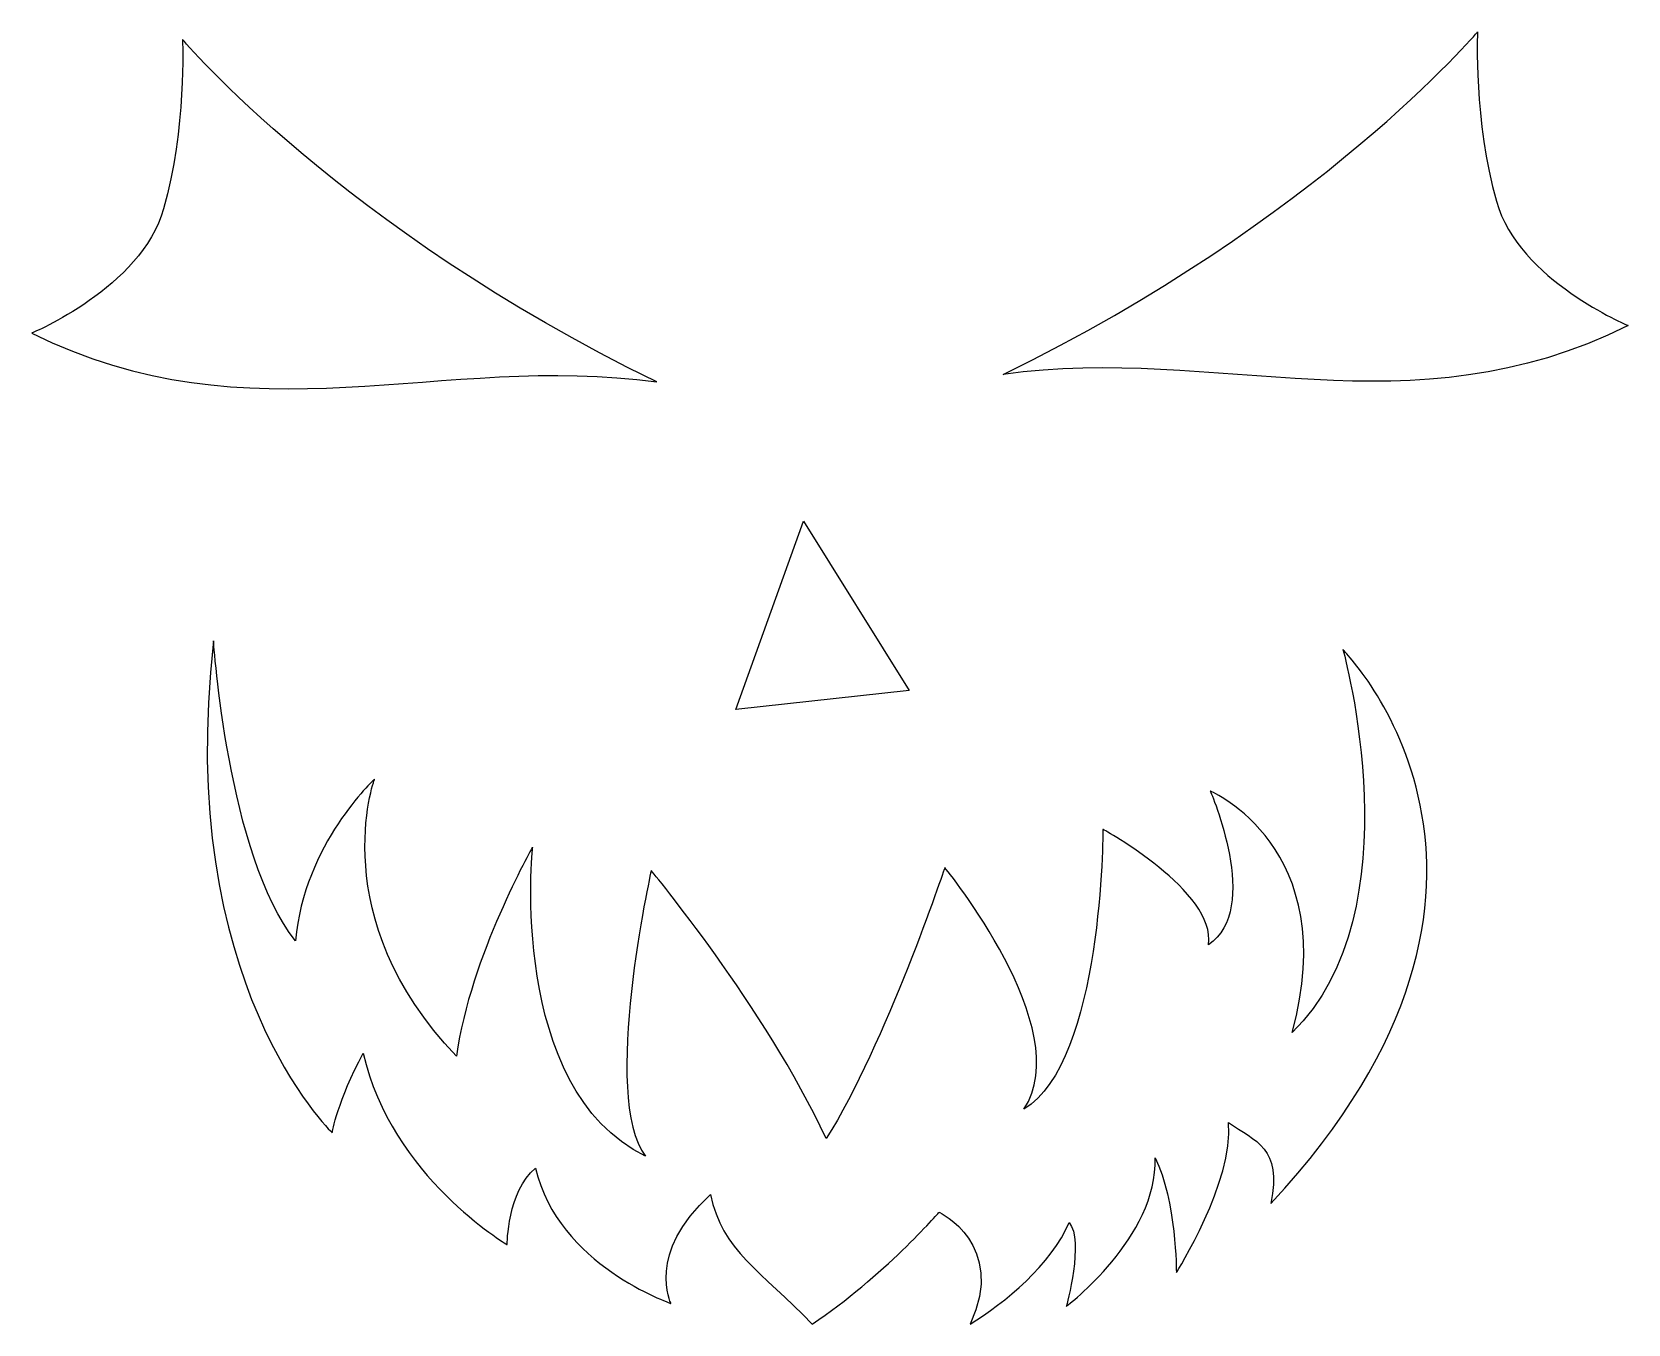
# Model space of a CAD drawing. Header units: centimetres. Extents: x -10.6 to 10.6, y -8.6 to 8.6.
import ezdxf

# ---------------------------------------------------------------- set-up
doc = ezdxf.new("R2010")
doc.units = ezdxf.units.CM
doc.header["$MEASUREMENT"] = 0
doc.layers.add('Camada 1', color=7, linetype='Continuous')

msp = doc.modelspace()

# ---------------------------------------------------------------- linework, layer by layer
at = {"layer": 'Camada 1'}
for points, knots in [([(-10.63595, 4.59768), (-10.63595, 4.59768), (-9.18138, 5.19974), (-8.88028, 6.25331), (-8.88028, 6.25331), (-8.57934, 7.30707), (-8.62927, 8.511), (-8.62927, 8.511), (-8.62927, 8.511), (-8.62927, 8.511), (-6.52234, 6.00249), (-2.30774, 3.94551), (-2.30774, 3.94551), (-5.16746, 4.34669), (-7.72608, 3.14276), (-10.63595, 4.59768)], [0, 0, 0, 0, 0.2, 0.2, 0.2, 0.2, 0.4, 0.4, 0.4, 0.4, 0.6, 0.6, 0.6, 0.6, 1, 1, 1, 1]), ([(10.63595, 4.69814), (10.63595, 4.69814), (9.18138, 5.3002), (8.88028, 6.35377), (8.88028, 6.35377), (8.57915, 7.40731), (8.62945, 8.61143), (8.62945, 8.61143), (8.62945, 8.61143), (8.62945, 8.61143), (6.52196, 6.10294), (2.30789, 4.04594), (2.30789, 4.04594), (5.16764, 4.44713), (7.72608, 3.24301), (10.63595, 4.69814)], [0, 0, 0, 0, 0.2, 0.2, 0.2, 0.2, 0.4, 0.4, 0.4, 0.4, 0.6, 0.6, 0.6, 0.6, 1, 1, 1, 1]), ([(-0.35096, 2.089), (-0.35096, 2.089), (-1.25398, -0.4193), (-1.25398, -0.4193), (-1.25398, -0.4193), (-1.25398, -0.4193), (1.05385, -0.16847), (1.05385, -0.16847), (1.05385, -0.16847), (1.05385, -0.16847), (-0.35096, 2.089), (-0.35096, 2.089)], [0, 0, 0, 0, 0.25, 0.25, 0.25, 0.25, 0.5, 0.5, 0.5, 0.5, 1, 1, 1, 1]), ([(-8.21511, 0.49439), (-8.21511, 0.49439), (-8.02718, -2.36668), (-7.12399, -3.50468), (-7.12399, -3.50468), (-7.01117, -2.2097), (-6.0706, -1.35044), (-6.0706, -1.35044), (-6.0706, -1.35044), (-6.0706, -1.35044), (-6.74775, -3.19493), (-4.97911, -5.0396), (-4.97911, -5.0396), (-4.79102, -3.70557), (-3.9633, -2.25309), (-3.9633, -2.25309), (-3.9633, -2.25309), (-3.9633, -2.25309), (-4.30197, -5.4714), (-2.45824, -6.3744), (-2.45824, -6.3744), (-3.0603, -5.5893), (-2.38297, -2.56715), (-2.38297, -2.56715), (-2.38297, -2.56715), (-2.38297, -2.56715), (-0.8777, -4.37277), (-0.04982, -6.13897), (-0.04982, -6.13897), (0.74036, -4.88268), (1.53054, -2.52775), (1.53054, -2.52775), (1.53054, -2.52775), (1.53054, -2.52775), (3.29899, -4.68667), (2.58393, -5.74625), (2.58393, -5.74625), (3.63766, -5.1181), (3.63766, -2.01769), (3.63766, -2.01769), (3.63766, -2.01769), (3.63766, -2.01769), (5.15528, -2.84822), (5.04228, -3.55465), (5.04228, -3.55465), (5.75718, -3.08382), (5.06744, -1.50741), (5.06744, -1.50741), (5.06744, -1.50741), (5.06744, -1.50741), (6.83629, -2.25311), (6.15893, -4.72575), (6.15893, -4.72575), (7.81435, -3.1165), (6.83629, 0.37648), (6.83629, 0.37648), (6.83629, 0.37648), (6.83629, 0.37648), (9.90233, -2.6847), (5.87659, -7.00256), (5.87659, -7.00256), (6.02679, -6.25651), (5.66934, -6.17804), (5.31226, -5.92311), (5.31226, -5.92311), (5.38738, -6.70781), (4.61598, -7.92471), (4.61598, -7.92471), (4.61598, -7.92471), (4.61598, -7.92471), (4.61598, -6.96313), (4.33362, -6.39394), (4.33362, -6.39394), (4.37156, -7.45352), (3.14847, -8.37604), (3.14847, -8.37604), (3.14847, -8.37604), (3.14847, -8.37604), (3.39289, -7.49294), (3.18601, -7.25751), (3.18601, -7.25751), (2.96056, -7.80718), (2.32056, -8.33698), (1.86907, -8.61146), (1.86907, -8.61146), (2.35847, -7.55188), (1.45529, -7.12011), (1.45529, -7.12011), (1.45529, -7.12011), (1.45529, -7.12011), (0.70268, -7.98368), (-0.23807, -8.61146), (-0.23807, -8.61146), (-0.9154, -7.90521), (-1.44219, -7.63036), (-1.59255, -6.88468), (-1.59255, -6.88468), (-2.45819, -7.66978), (-2.11952, -8.33698), (-2.11952, -8.33698), (-2.11952, -8.33698), (-2.11952, -8.33698), (-3.62458, -7.82673), (-3.9257, -6.53138), (-3.9257, -6.53138), (-4.30191, -6.84563), (-4.30191, -7.55188), (-4.30191, -7.55188), (-4.30191, -7.55188), (-4.30191, -7.55188), (-5.84472, -6.64925), (-6.22093, -5.00058), (-6.22093, -5.00058), (-6.55941, -5.62836), (-6.63469, -6.06053), (-6.63469, -6.06053), (-6.63469, -6.06053), (-6.63469, -6.06053), (-8.74208, -4.05888), (-8.21511, 0.49439)], [0, 0, 0, 0, 0.03225806, 0.03225806, 0.03225806, 0.03225806, 0.06451613, 0.06451613, 0.06451613, 0.06451613, 0.09677419, 0.09677419, 0.09677419, 0.09677419, 0.12903226, 0.12903226, 0.12903226, 0.12903226, 0.16129032, 0.16129032, 0.16129032, 0.16129032, 0.19354839, 0.19354839, 0.19354839, 0.19354839, 0.22580645, 0.22580645, 0.22580645, 0.22580645, 0.25806452, 0.25806452, 0.25806452, 0.25806452, 0.29032258, 0.29032258, 0.29032258, 0.29032258, 0.32258065, 0.32258065, 0.32258065, 0.32258065, 0.35483871, 0.35483871, 0.35483871, 0.35483871, 0.38709677, 0.38709677, 0.38709677, 0.38709677, 0.41935484, 0.41935484, 0.41935484, 0.41935484, 0.4516129, 0.4516129, 0.4516129, 0.4516129, 0.48387097, 0.48387097, 0.48387097, 0.48387097, 0.51612903, 0.51612903, 0.51612903, 0.51612903, 0.5483871, 0.5483871, 0.5483871, 0.5483871, 0.58064516, 0.58064516, 0.58064516, 0.58064516, 0.61290323, 0.61290323, 0.61290323, 0.61290323, 0.64516129, 0.64516129, 0.64516129, 0.64516129, 0.67741935, 0.67741935, 0.67741935, 0.67741935, 0.70967742, 0.70967742, 0.70967742, 0.70967742, 0.74193548, 0.74193548, 0.74193548, 0.74193548, 0.77419355, 0.77419355, 0.77419355, 0.77419355, 0.80645161, 0.80645161, 0.80645161, 0.80645161, 0.83870968, 0.83870968, 0.83870968, 0.83870968, 0.87096774, 0.87096774, 0.87096774, 0.87096774, 0.90322581, 0.90322581, 0.90322581, 0.90322581, 0.93548387, 0.93548387, 0.93548387, 0.93548387, 1, 1, 1, 1])]:
    msp.add_open_spline(points, degree=3, knots=knots, dxfattribs=at)

doc.saveas('drawing.dxf')
